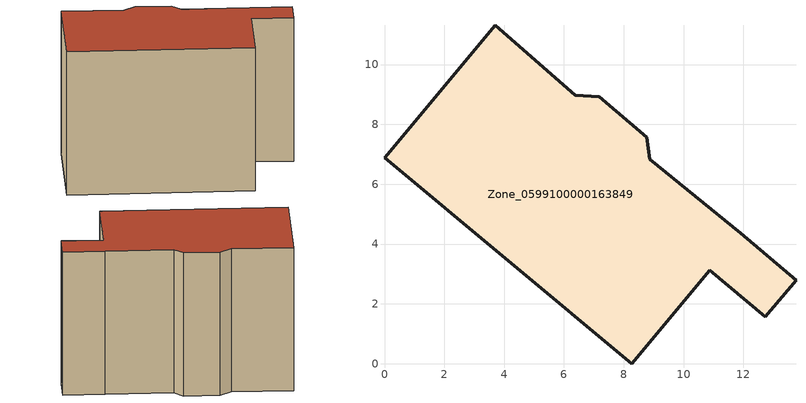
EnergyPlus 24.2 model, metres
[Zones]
Zone_0599100000163849
 floor ground (C_G): 8.26,0 0,6.89 3.7,11.31 6.38,8.98 7.18,8.92 8.77,7.57 8.86,6.83 11.91,4.36 13.76,2.8 12.73,1.57 10.88,3.13 z0
 wall outside (C_F): 0,6.89 8.26,0 10.88,3.13 12.73,1.57 13.76,2.8 11.91,4.36 8.86,6.83 8.77,7.57 7.18,8.92 6.38,8.98 3.7,11.31 0,6.89 z0:8.92
 roof outside (C_R): 8.86,6.83 8.77,7.57 7.18,8.92 6.38,8.98 3.7,11.31 0,6.89 8.26,0 10.88,3.13 12.73,1.57 13.76,2.8 11.91,4.36 z8.92
[BUILDING]
Pand.0599100000163849: North Axis=0; Terrain=City; Loads Convergence Tolerance Value=0.04; Temperature Convergence Tolerance Value=0.4; Solar Distribution=FullExterior; Maximum Number of Warmup Days=25; Minimum Number of Warmup Days=1
[Site:Location]
Rotterdam.The.Hague.AP_ZH_NLD Design_Conditions: Latitude=51.96; Longitude=4.45; Time Zone=1; Elevation=-4.5
[SITE:GROUNDTEMPERATURE:BUILDINGSURFACE]
18, 18, 18, 18, 18, 18, 18, 18, 18, 18, 18, 18
[MATERIAL] Thermal Absorptance=0.9; Solar Absorptance=0.7; Visible Absorptance=0.7
Name | Roughness | Thickness | Conductivity | Density | Specific Heat
G.TI.1946 | MediumSmooth | 0.15 | 1 | 540 | 1210
F.TI.1946 | Rough | 0.3 | 0.857143 | 1920 | 840
R.TI.1946 | MediumRough | 0.2 | 0.1 | 1500 | 1000
[CONSTRUCTION]
C_G: G.TI.1946
C_F: F.TI.1946
C_R: R.TI.1946
[ZONE]
Zone_0599100000163849: Type=1; Multiplier=1; Ceiling Height=Autocalculate; Volume=Autocalculate; Floor Area=autocalculate; Part of Total Floor Area=Yes
[ZONEINFILTRATION:DESIGNFLOWRATE]
Infil_Zone_0599100000163849: Zone or ZoneList or Space or SpaceList=Zone_0599100000163849; Schedule=AlwaysOn; Design Flow Rate Calculation Method=Flow/Area; Flow Rate per Floor Area=0.003; Constant Term Coefficient=1; Temperature Term Coefficient=0; Velocity Term Coefficient=0; Velocity Squared Term Coefficient=0
[HVACTEMPLATE:ZONE:IDEALLOADSAIRSYSTEM]
Zone_0599100000163849: Maximum Heating Supply Air Temperature=50; Minimum Cooling Supply Air Temperature=13; Maximum Heating Supply Air Humidity Ratio=0.0156; Minimum Cooling Supply Air Humidity Ratio=0.0077; Heating Limit=NoLimit; Cooling Limit=NoLimit; Dehumidification Control Type=ConstantSensibleHeatRatio; Cooling Sensible Heat Ratio=0.7; Dehumidification Setpoint=60; Humidification Control Type=None; Humidification Setpoint=30; Outdoor Air Method=None; Outdoor Air Flow Rate per Person=0.00944; Outdoor Air Flow Rate per Zone Floor Area=0; Outdoor Air Flow Rate per Zone=0; Demand Controlled Ventilation Type=None; Outdoor Air Economizer Type=NoEconomizer; Heat Recovery Type=None; Sensible Heat Recovery Effectiveness=0.7; Latent Heat Recovery Effectiveness=0.65
[ZONECONTROL:THERMOSTAT]
ThermostatControl_Zone_0599100000163849: Zone or ZoneList=Zone_0599100000163849; Control Type Schedule=DualSetpointControlType; Control 1=Thermostat_Zone_0599100000163849; Temperature Difference Between Cutout And Setpoint=0
[THERMOSTATSETPOINT:DUALSETPOINT]
Thermostat_Zone_0599100000163849: Heating Setpoint Temperature Schedule=HeatingSetpoint_Zone_0599100000163849; Cooling Setpoint Temperature Schedule=CoolingSetpoint_Zone_0599100000163849
[SCHEDULE:COMPACT]
HeatingSetpoint_Zone_0599100000163849: Through: 12/31, For: AllDays, Until: 24:00, 21
CoolingSetpoint_Zone_0599100000163849: Through: 12/31, For: AllDays, Until: 24:00, 24
DualSetpointControlType: Through: 12/31, For: AllDays, Until: 24:00, 4
AlwaysOn: Through: 12/31, For: AllDays, Until: 24:00, 1
